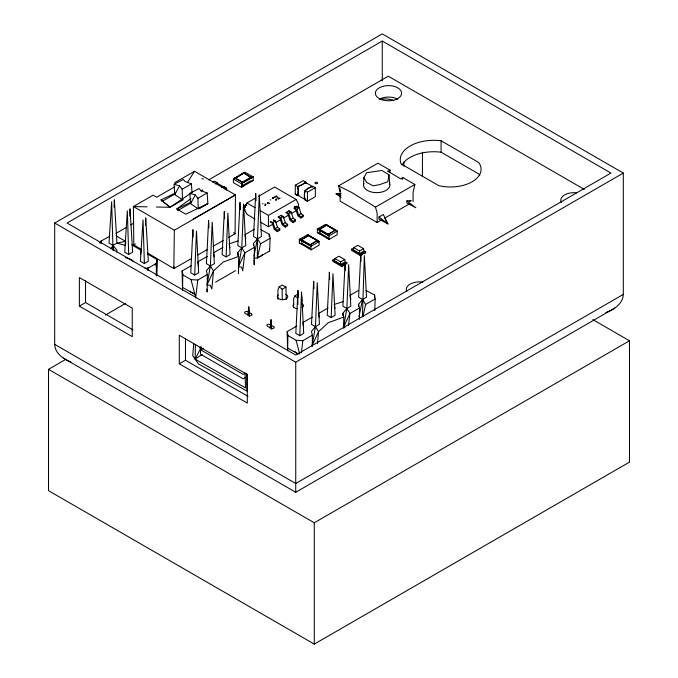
<?xml version="1.0" encoding="UTF-8"?>
<svg xmlns="http://www.w3.org/2000/svg" width="678" height="678" viewBox="0 0 678 678"><rect width="100%" height="100%" fill="white"/><g stroke="black" fill="none" stroke-linecap="round" stroke-linejoin="round"><path stroke-width="1.02" d="M298.566 206.231L298.617 204.375L296.125 199.442L268.437 215.409L268.429 226.749L260.377 222.096M148.084 270.234L148.084 268.166L156.287 263.386L156.982 259.462L147.465 253.962M295.252 194.171L297.752 195.62L295.252 194.171L295.311 185.187L303.142 180.67L305.575 182.035L305.914 183.297M340.687 264.505L340.695 261.886L344.746 259.547L345.161 261.928L340.687 264.505L334.508 260.928L334.915 258.555L338.966 256.208L344.746 259.547M359.526 253.623L359.535 251.004L363.586 248.665L364.001 251.055L359.526 253.623L353.34 250.046L353.755 247.682L357.806 245.334L363.586 248.665M101.081 243.071L101.098 240.995L109.582 236.376M253.47 245.682L253.47 243.605L257.487 238.783L261.445 236.503L259.276 194.933L257.487 238.783L257.335 258.072L253.47 258.165M285.201 227.122L285.209 225.893L282.768 223.833L280.811 217.875L278.192 216.994L281.124 215.316L283.251 216.443L285.353 222.774L287.667 224.367L287.616 225.723L285.201 227.122L282.158 224.926L280.099 218.638L278.192 216.994M293.057 222.579L293.066 221.359L290.625 219.299L288.659 213.341L286.04 212.46L288.981 210.782L291.108 211.909L293.21 218.24L295.515 219.833L295.472 221.189L293.057 222.579L290.014 220.392L287.955 214.104L286.04 212.46M300.913 218.045L300.922 216.816L298.481 214.765L296.896 209.527L294.328 206.934L296.837 206.248L298.964 207.375L301.066 213.706L303.371 215.299L303.329 216.655L300.913 218.045L297.871 215.858L295.896 209.756L294.176 208.392L294.328 206.934L298.964 207.375L296.896 209.527M362.425 316.702L364.349 255.598L366.518 297.167L362.561 299.447L358.543 304.269L358.543 306.346M207.171 283.997L210.392 265.979L212.18 222.121L214.35 263.691L210.392 265.979L206.375 270.793L207.307 274.539L207.146 292.049L206.959 289.15M253.47 243.605L254.403 247.351L254.242 264.852L253.936 260.038M312.278 346.526L312.372 335.203L311.448 331.457L315.465 326.643L319.423 324.355L317.253 282.785L315.465 326.643L312.244 344.661M359.374 319.338L359.476 308.015L358.543 304.269M70.8 362.01C63.291 359.077 54.901 353.23 54.689 344.356L54.689 223.028L382.265 33.9L623.311 173.068L623.311 294.396C623.099 303.269 614.709 309.126 607.2 312.05M228.672 237.436L235.071 233.8L235.478 194.925L194.544 171.288L174.78 182.653M156.796 275.344L156.982 259.462L156.525 275.887M193.238 219.019L235.478 194.925L174.339 230.24L173.831 268.581L147.448 252.962M182.552 290.082L182.823 273.937L182.085 270.971L191.603 265.479M240.326 209.773L240.004 202.442L237.834 245.563L241.792 247.851L244.885 252.843L242.716 270.793L241.639 267.14L238.393 266.869L241.792 247.851L243.58 203.993L245.75 245.563L241.792 247.851L237.775 252.665L238.698 256.411L238.47 273.607L238.334 270.903M287.625 350.746L287.896 334.601L287.158 331.635L296.676 326.143M343.627 328.203L343.771 317.075L342.848 313.329L346.865 308.515L350.823 306.227L348.653 264.657L346.865 308.515L343.466 327.533L345.085 327.669M125.523 245.411L125.591 241.334L116.074 235.842M195.4 344.407L195.154 359.171L245.478 387.867L245.08 372.849M308.914 235.715L317.567 240.427L309.524 244.944L300.871 240.071L308.914 235.368L317.567 240.427L309.532 245.36L300.871 240.071L308.914 235.368M326.966 225.291L335.618 230.003L327.576 234.52L318.931 229.647L326.974 224.943L335.618 230.003L327.584 234.935L318.931 229.647L326.974 224.943M276.446 199.552L275.954 199.12L276.395 199.773L275.751 200.129L276.446 199.552L276.022 199.993M114.09 207.121L114.328 199.747L116.938 243.114L112.98 245.402L110.921 248.733M129.786 216.18L130.023 208.807L132.634 252.182L128.684 254.462L124.727 252.182L127.337 210.866L128.684 254.462M145.482 225.249L145.728 217.867L148.338 261.242L144.38 263.53L140.422 261.242L143.033 219.935L144.38 263.53M279.811 228.901L279.768 230.257L277.344 231.656L274.302 229.461L272.251 223.189L270.217 221.638L272.954 222.409L275.404 220.977L277.497 227.308L279.811 228.901L277.395 230.3L277.344 231.656M256.021 200.705L255.708 193.383L253.538 236.503L257.487 238.783L260.581 243.783L257.335 258.072L269.632 250.97L270.098 238.283L269.48 234.359L269.48 236.444M374.748 310.575L375.171 298.947L374.553 295.023L374.553 297.1M194.696 275.039L196.476 231.19L198.654 272.759L194.696 275.039L190.738 272.759L192.908 229.63L193.23 236.961M226.096 256.911L227.876 213.062L230.045 254.631L226.096 256.911L222.138 254.631L224.308 211.511L224.63 218.833M299.769 335.703L301.549 291.854L303.719 333.423L299.769 335.703L295.811 333.423L297.981 290.294L298.303 297.625M331.161 317.575L332.949 273.726L335.118 315.295L331.161 317.575L327.211 315.295L329.381 272.166L329.703 279.497M363.561 184.882L363.883 177.678L366.518 172.797L381.782 170.449L388.969 174.746L389.816 184.518M125.388 245.402L125.591 241.334L116.938 243.114L125.286 245.436M272.929 198.408L273.319 198.103M198.468 265.869L197.781 261.911L207.307 256.411M229.867 247.741L229.181 243.783L237.986 240.97M303.541 326.533L302.854 322.575L312.372 317.075M334.932 308.405L334.254 304.447L343.06 301.625M173.975 266.64L173.831 268.581L191.196 258.716M193.722 343.678L192.722 355.696L198.425 363.883L246.995 391.096L246.707 373.4M317.474 343.627L318.558 331.635L315.465 326.643L311.507 324.355L313.677 281.234L313.999 288.565M247.792 315.033L248.767 306.871L249.512 316.372M270.047 327.881L271.014 319.719L271.759 329.22M195.62 297.989L197.781 280.039L207.307 274.539M301.413 352.662L302.854 340.703L312.372 335.203M348.509 325.474L349.95 313.507L346.865 308.515L342.907 306.227L345.077 263.106L345.399 270.437M265.573 204.544L265.7 204.053L265.962 204.451M265.157 204.239L265.005 203.883M234.935 178.178L243.597 172.89L251.631 177.822L242.978 182.535L234.935 178.178L243.597 172.89L251.631 177.822M346.839 264.013L346.839 262.691L343.56 263.547L343.432 264.42L342.127 265.403L342.127 266.734L332.83 261.361L332.83 260.038L334.703 259.327M362.196 254.775L362.467 253.962L365.679 253.14L365.679 251.809L362.399 252.674L362.272 253.547L360.967 254.53L360.967 255.86L351.662 250.487L351.662 249.157L353.543 248.453M215.333 183.933A19.56 11.297 0 0 0 216.621 182.806L224.062 187.094A19.56 11.289 60 0 0 223.901 187.755M267.496 203.239L268.285 202.68L267.412 203.358M388.969 174.746L387.833 181.721L379.553 184.679L373.112 185.84L366.654 182.399L363.883 177.678M100.734 242.944L101.098 240.995L101.124 243.097M140.541 254.394L141.287 250.394L131.769 244.902M297.693 195.654L298.184 190.84L297.693 186.586L295.311 185.187M253.894 256.123L257.487 238.783M358.967 316.787L362.561 299.447L358.611 297.167L360.781 254.038L361.094 261.369M389.723 172.237L390.138 170.229L377.934 163.178L338.534 185.916L340.144 191.501M362.874 316.694L365.654 304.447L362.561 299.447M390.138 170.229L387.875 171.153L400.868 178.975L402.74 177.509L414.877 184.492L413.08 192.323L413.08 201.764M402.274 179.492L402.74 177.509M116.54 252.089L116.997 250.216L112.98 245.402L109.031 243.114L111.641 201.807L113.023 250.479M241.741 182.458L242.36 182.814L241.741 182.458L242.978 185.67L241.427 187.281L241.741 182.458L251.631 176.746L253.174 176.924L253.174 180.492L241.427 187.281L233.393 182.636L233.393 179.068L234.317 178.178L234.935 178.534L245.139 172.288L253.174 176.924L241.427 183.713L233.393 179.068L245.139 172.288L244.216 172.466L244.834 172.822L244.216 172.466M264.988 205.324L265.386 205.637L264.996 205.078M305.024 190.815C304.354 194.145 302.939 200.154 307.456 201.23L315.346 196.662L315.287 187.679L312.897 186.272L311.643 186.603L307.812 188.459L305.024 190.815L307.448 192.196L315.287 187.679M343.56 263.547L343.356 265.649L342.127 266.734M286.277 299.43L285.972 287.031L282.167 285.074L279.166 286.845L277.929 289.701L277.929 299.184M297.871 294.142L294.862 295.913L293.625 298.769L293.625 307.193M238.393 266.869L244.885 252.843L254.403 247.351M312.066 345.661L318.558 331.635L328.288 322.694L343.771 317.075M343.466 327.533L349.95 313.507L359.476 308.015M255.886 197.849L246.962 202.993L244.444 207.951L244.495 209.807L246.953 214.341L255.004 218.994M201.061 347.644L195.154 359.171L202.163 354.467M262.581 203.942L263.022 203.578M243.266 207.29L244.105 205.748L246.173 204.637M174.763 194.586L179.534 185.848L174.102 184.221L174.763 194.586L182.475 199.773L182.179 189.213L179.534 185.848M190.51 203.68L195.289 194.942L189.848 193.323L190.51 203.68L198.222 208.858L197.925 198.307L195.289 194.942M243.571 209.705L244.851 207.366M187.442 182.441L194.544 171.288M155.152 265.157L156.287 263.386L156.355 275.861M300.871 239.292L300.252 240.004L300.871 239.292L310.77 244.995L311.075 249.818L319.109 245.182L319.109 241.605L318.185 240.715L317.567 241.071L307.363 234.825L299.329 239.47L299.329 243.038L311.075 249.818L309.532 247.851L302.108 243.571L300.871 239.292L299.329 239.47L311.075 246.25L319.109 241.605L307.363 234.825L308.295 235.003L307.676 235.359L308.295 235.003M318.931 228.867L318.313 229.579L318.931 228.867L328.822 234.58L329.127 239.393L337.169 234.758L337.169 231.181L336.237 230.291L335.618 230.647L325.423 224.401L317.38 229.045L317.38 232.613L329.127 239.393L327.584 237.436L320.16 233.147L318.931 228.867L317.38 229.045L329.127 235.825L337.169 231.181L325.423 224.401L326.347 224.579L325.728 224.935L326.347 224.579M199.654 348.043L201.044 346.517M305.015 199.874L307.456 201.23L307.448 192.196M241.427 183.713L242.36 182.814M305.066 199.917L305.77 199.281M215.714 183.492L216.875 182.492L214.443 181.119L212.706 182.128M305.575 182.035L302.786 184.213L297.693 186.586M294.176 208.392L296.837 206.248L297.761 207.536M189.848 193.323L199.095 188.543L200.874 190.654L207.18 192.976L207.875 203.629L185.806 214.223L176.755 208.994L191.026 198.535M201.103 191.145L202.781 189.916M192.128 192.391L170.059 207.273L156.448 207.019M272.963 197.832L272.607 198.078L274.09 197.408L272.963 197.832L273.497 197.586M285.209 225.893L287.667 224.367M293.066 221.359L295.515 219.833M300.922 216.816L303.371 215.299M251.58 177.441L242.978 182.535L234.995 177.789M243.563 210.765L245.241 209.765M141.083 249.199L133.803 244.885L135.397 243.953M245.843 377.197L243.131 378.807L200.68 354.289M280.811 217.875L283.251 216.443M288.659 213.341L291.108 211.909M272.954 222.409L275.082 228.715L277.497 227.308M215.587 282.158L235.495 270.675M382.265 41.036L67.046 223.028L295.735 355.052L610.954 173.068L382.265 41.036L382.265 80.724M174.805 186.781L156.728 197.222L153.075 195.188L133.413 206.57L133.803 244.885M161.889 201.544L175.127 193.9M99.547 242.894L101.386 241.834M116.048 233.368L126.133 227.545M130.71 224.901L133.464 223.308M208.621 179.916L388.265 76.199L584.283 189.374M183.297 199.629L170.059 207.273L168.246 206.231M177.636 210.629L190.874 202.985M224.85 189.137L226.588 188.128L224.198 186.721L222.943 187.06M199.044 208.722L207.875 203.629L199.095 208.383M242.978 185.314L250.394 181.034L251.013 181.746M258.555 196.298L274.615 187.035L296.125 199.442M79.368 306.117L132.244 336.652L132.244 308.1L79.368 277.573L79.368 306.117L85.547 302.549L132.956 329.923M274.488 197.01L276.48 195.857M274.895 197.247L276.387 196.383L278.065 197.349L276.751 198.103M277.878 198.866L279.285 198.052M278.294 199.095L280.192 198.001M105.471 315.033L125.599 303.413M223.003 247.351L213.485 252.843L214.282 256.852M244.885 234.715L254.403 229.223M268.429 226.749L272.895 224.172M275.582 222.621L280.938 219.528M283.616 217.985L288.082 215.409M290.769 213.858L296.125 210.765M260.581 243.783L270.098 238.283M592.835 319.618L629.489 340.788L629.489 462.108L314.278 644.1L48.511 490.66L48.511 369.332L65.919 359.281M301.49 244.283L302.108 243.571M319.541 233.859L320.16 233.147M310.151 245.36L310.77 244.995L310.151 245.716L311.075 246.25M328.203 234.935L328.822 234.58L328.203 235.291L329.127 235.825M308.914 248.572L309.532 248.216M326.966 238.148L327.584 237.792M378.994 217.011L383.333 214.511L387.952 223.935L378.994 219.164L378.994 217.011L387.952 223.935L385.384 219.892M409.487 201.561L411.215 200.561L406.885 200.917L406.885 203.061L415.885 207.773L406.885 200.917M340.144 188.704L340.085 201.12L377.137 222.52L381.706 219.875M384.324 218.367L409.537 203.807M282.201 299.684L282.167 289.226L285.972 287.031M340.983 265.937L344.043 264.166M359.823 255.064L362.883 253.292M179.297 363.815L247.292 403.071L247.292 374.519L179.297 335.271L179.297 363.815L185.484 360.247L248.029 396.359M328.076 308.015L318.558 313.507L319.355 317.516M349.95 295.379L358.611 290.387M365.654 304.447L375.171 298.947M54.689 223.028L295.735 362.196L623.311 173.068M623.311 294.396L295.735 483.516L54.689 344.356M614.751 308.083L295.735 492.262L63.249 358.035M48.511 369.332L314.278 522.772L629.489 340.788M182.179 189.213L191.433 183.882L192.001 192.594M197.925 198.307L207.18 192.976M338.534 185.916L351.551 192.382L375.476 207.121L414.877 184.492M197.595 255.081L207.646 249.377M213.138 246.258L223.189 240.546M203.417 348.322L200.696 349.856L243.165 374.383L244.97 373.442M174.102 184.221L183.348 179.45L185.128 181.56L191.433 183.882M161.008 199.9L170.059 207.273L161.008 199.9L175.721 192.84M176.755 208.994L191.467 201.934M298.481 214.765L301.066 213.706M290.625 219.299L293.21 218.24M282.768 223.833L285.353 222.774M606.852 312.194L605.793 312.583M238.698 256.411L223.215 262.03L213.485 270.971L206.993 284.997L210.239 285.269L211.858 288.964L213.485 270.971L210.392 265.979L206.434 263.691L208.604 220.57L208.926 227.901M233.393 179.068L234.935 178.534L234.317 178.178M250.394 181.39L253.174 180.492M270.141 199.968L270.844 199.824M252.25 177.102L251.631 176.746L253.174 176.924M246.885 205.307L244.105 205.748L245.521 206.985M144.999 268.217L148.084 268.166M341.178 193.518L336.085 193.781L341.102 197.323M343.627 264.844L345.136 264.767M147.024 206.832L133.413 206.57L174.339 230.24M182.806 274.878L191.018 279.624L197.781 280.039M287.879 335.542L296.091 340.28L302.854 340.703M340.161 194.425L336.085 193.781L340.966 195.434M201.849 178.645L203.417 178.941M317.38 229.045L318.313 229.223M299.329 239.47L300.252 239.648M312.6 187.298A19.56 11.289 60 0 1 312.761 186.645L305.32 182.348A19.56 11.289 0 0 1 298.151 186.492L297.837 187.026A19.56 11.289 60 0 1 297.837 195.306L305.278 199.603A19.56 11.289 0 0 1 305.77 199.137M216.731 182.738L216.926 182.984A19.56 11.297 60 0 1 217.087 183.823M317.38 232.613L320.16 233.503M299.329 243.038L302.108 243.927M337.169 231.181L335.618 230.647L336.237 230.291M319.109 241.605L317.567 241.071L318.185 240.715M312.728 186.484L312.448 186.467A19.56 11.297 0 0 0 305.278 190.611L304.964 191.145A19.56 11.289 60 0 0 304.964 199.425L305.117 199.663M297.871 195.476L298.151 195.484A19.56 11.289 0 0 0 298.956 195.205M224.028 186.933L223.748 186.916A19.56 11.289 0 0 0 221.799 187.662M125.642 257.538L131.388 259.682L133.668 261.725M364.417 251.216L365.679 251.809M345.577 262.089L346.839 262.691M275.404 220.977L273.268 219.85L274.192 221.138M260.886 229.757L269.48 234.359M365.959 290.421L374.553 295.023M182.552 287.404L194.883 294.345L195.434 297.074M287.625 348.068L298.193 354.018M441.09 140.778L478.77 162.534A30.663 17.704 0 0 1 472.1 181.797A30.663 17.704 0 0 1 438.734 185.645L401.062 163.89A33.544 19.365 0 0 1 441.09 140.778L441.09 152.203L478.77 173.949A30.663 17.704 0 0 1 479.778 175.585M353.755 247.682L359.535 251.004M242.978 185.67L243.597 186.026M351.662 249.157L360.967 254.53M267.878 202.442L269.785 203.544M334.915 258.555L340.695 261.886M332.83 260.038L342.127 265.403M246.962 202.993L255.013 207.654M260.386 210.756L268.437 215.409M275.082 228.715L277.395 230.3M233.478 232.698L235.071 233.8M294.862 295.913L297.871 298.295L297.888 304.566M279.166 286.845L282.167 289.226M305.481 182.297L305.625 182.526A19.56 11.289 60 0 1 305.786 183.365M387.875 171.153L388.477 171.822M288.981 210.782L290.362 212.714M281.124 215.316L282.048 216.604M375.476 207.121L377.137 213.07L377.137 222.52M216.875 182.492L217.214 183.746M296.091 340.28L299.693 354.026M191.018 279.624L194.883 294.345M350.187 296.32L350.882 299.125M245.114 235.656L245.809 238.461M112.98 245.402L113.879 250.402M269.48 248.919L269.632 250.97M362.399 252.674L362.467 253.962M301.668 296.1L301.795 301.261M287.158 331.635L287.599 350.585M182.085 270.971L182.526 289.921M269.174 234.537L269.217 236.597M147.779 267.988L147.821 270.081M271.014 319.719L271.149 328.932M248.767 306.871L248.902 316.084M226.588 188.128L226.605 190.128M422.436 152.186L422.436 176.322M403.902 162.042L403.902 166.254M342.848 313.329L342.848 315.406M314.278 522.772L314.278 644.1M295.735 362.196L295.735 492.355M237.775 252.665L237.775 255.784M200.51 350.602L200.51 353.458M185.484 339.102L185.484 360.247M85.547 280.345L85.547 302.549M381.375 99.259A13.111 7.568 0 0 1 393.757 100.658M389.401 183.094A13.145 7.585 0 0 1 377.019 192.645A13.145 7.585 0 0 1 363.857 183.45M401.927 165.076A33.544 19.365 0 0 1 441.09 152.203M379.231 99.259A13.111 7.568 0 0 1 397.774 99.259M561.376 202.442A13.111 7.568 0 0 1 576.478 192.823M406.741 291.421A13.111 7.568 0 0 1 422.801 282.15M301.939 303.6A5.238 3.026 0 0 1 302.1 307.787M297.21 308.71A5.238 3.026 0 0 1 293.871 304.058M285.853 294.337A5.238 3.026 0 0 1 286.692 298.515A5.238 3.026 0 0 1 279.48 299.134A5.238 3.026 0 0 1 278.175 294.998M262.293 254.496A4.805 2.78 0 0 1 258.767 256.818M193.484 293.074A4.805 2.78 0 0 1 190.086 291.108M298.074 353.645A4.805 2.78 0 0 1 295.049 351.484M251.394 313.745L247.995 311.778A1.966 1.136 0 0 0 245.216 311.778A1.966 1.136 0 0 0 245.216 313.389L248.614 315.346A1.966 1.136 0 0 0 251.394 315.346A1.966 1.136 0 0 0 251.394 313.745M273.641 326.584L270.242 324.626A1.966 1.136 0 0 0 267.463 324.626A1.966 1.136 0 0 0 267.463 326.228L270.861 328.194A1.966 1.136 0 0 0 273.641 328.194A1.966 1.136 0 0 0 273.641 326.584M381.426 99.573A13.111 7.568 0 0 0 401.596 93.547A13.111 7.568 0 0 0 382.477 86.47A13.111 7.568 0 0 0 381.426 99.573M315.609 183.594A1.331 0.771 0 0 0 317.618 182.933A1.331 0.771 0 0 0 315.634 182.255A1.331 0.771 0 0 0 315.609 183.594"/></g></svg>
